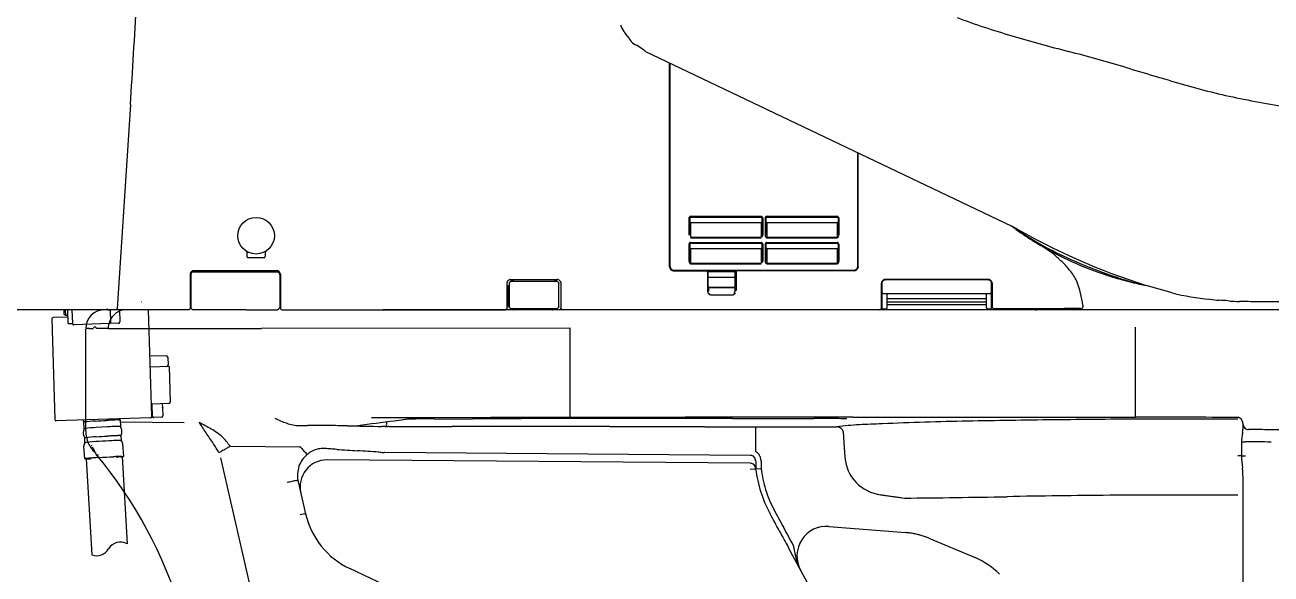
# Model space of a CAD drawing. Units: millimetres at full size. Extents: x -10070 to 9730, y -7239 to 6561.
# Drawn here: x 5215.5 to 5678.5, y -5124.9 to -4920.9 of the extents above; entities that cross this region are included whole.
import ezdxf

# ---------------------------------------------------------------- set-up
doc = ezdxf.new("R2010")
doc.units = ezdxf.units.MM
doc.header["$LTSCALE"] = 50
doc.layers.add('B-F_寸法・方位', color=7, linetype='Continuous', lineweight=25)

msp = doc.modelspace()

# ---------------------------------------------------------------- linework, layer by layer
at = {"layer": 'B-F_寸法・方位'}
for p, q in [((5582.35, -4995.73), (5446.01, -4930.71)), ((5455.01, -5010.71), (5455.01, -4935)), ((5455.21, -5010.71), (5455.21, -4935.09)), ((5254.71, -4950.51), (5252.28, -4988.35)), ((5524.91, -5010.71), (5524.91, -4968.35)), ((5525.11, -5010.71), (5525.11, -4968.48)), ((5252.28, -4988.35), (5249.79, -5026.2)), ((5462.21, -4992.6), (5462.21, -4998.97)), ((5462.51, -4992.61), (5462.51, -4998.98)), ((5462.81, -4992), (5489.01, -4992)), ((5462.81, -4992.31), (5489.01, -4992.31)), ((5462.81, -4994.31), (5462.81, -4999.75)), ((5462.81, -4994.31), (5489.01, -4994.31)), ((5489.01, -4994.31), (5489.01, -4999.75)), ((5489.31, -4992.61), (5489.31, -4998.98)), ((5489.61, -4992.6), (5489.61, -4998.97)), ((5490.51, -4992.6), (5490.51, -4998.97)), ((5490.81, -4992.61), (5490.81, -4998.98)), ((5491.11, -4992), (5517.31, -4992)), ((5491.11, -4992.31), (5517.31, -4992.31)), ((5491.11, -4994.31), (5491.11, -4999.75)), ((5491.11, -4994.31), (5517.31, -4994.31)), ((5517.31, -4994.31), (5517.31, -4999.75)), ((5517.61, -4992.61), (5517.61, -4998.98)), ((5517.91, -4992.6), (5517.91, -4998.97)), ((5583.81, -4996.92), (5582.03, -4995.6)), ((5462.81, -4999.75), (5489.01, -4999.75)), ((5462.81, -4999.94), (5489.01, -4999.94)), ((5491.11, -4999.75), (5517.31, -4999.75)), ((5491.11, -4999.94), (5517.31, -4999.94)), ((5462.21, -5002.3), (5462.21, -5008.65)), ((5462.51, -5002.31), (5462.51, -5008.66)), ((5462.81, -5001.7), (5489.01, -5001.7)), ((5462.81, -5002.01), (5489.01, -5002.01)), ((5462.81, -5004.01), (5462.81, -5009.43)), ((5462.81, -5004.01), (5489.01, -5004.01)), ((5489.01, -5004.01), (5489.01, -5009.43)), ((5489.31, -5002.31), (5489.31, -5008.66)), ((5489.61, -5002.3), (5489.61, -5008.65)), ((5490.51, -5002.3), (5490.51, -5008.65)), ((5490.81, -5002.31), (5490.81, -5008.66)), ((5491.11, -5001.7), (5517.31, -5001.7)), ((5491.11, -5002.01), (5517.31, -5002.01)), ((5491.11, -5004.01), (5491.11, -5009.43)), ((5491.11, -5004.01), (5517.31, -5004.01)), ((5517.31, -5004.01), (5517.31, -5009.43)), ((5517.61, -5002.31), (5517.61, -5008.66)), ((5517.91, -5002.3), (5517.91, -5008.65)), ((5297.9, -5005.31), (5297.9, -5006.28)), ((5304.4, -5007.36), (5298.4, -5007.36)), ((5304.9, -5006.28), (5304.9, -5005.31)), ((5462.81, -5009.43), (5489.01, -5009.43)), ((5491.11, -5009.43), (5517.31, -5009.43)), ((5276.91, -5013.61), (5276.91, -5026.21)), ((5277.16, -5013.61), (5277.16, -5025.71)), ((5278.16, -5012.61), (5309.16, -5012.61)), ((5278.41, -5012.11), (5308.91, -5012.11)), ((5310.16, -5013.61), (5310.16, -5025.71)), ((5310.41, -5013.61), (5310.41, -5026.21)), ((5456.51, -5012.01), (5523.61, -5012.01)), ((5456.51, -5012.21), (5468.61, -5012.21)), ((5462.81, -5009.62), (5489.01, -5009.62)), ((5469.11, -5012.71), (5469.11, -5019.5)), ((5469.41, -5018.01), (5469.41, -5012.01)), ((5479.41, -5012.6), (5469.41, -5012.6)), ((5479.41, -5018.01), (5479.41, -5012.01)), ((5479.71, -5012.71), (5479.71, -5019.49)), ((5523.61, -5012.21), (5480.21, -5012.21)), ((5491.11, -5009.62), (5517.31, -5009.62)), ((5394.56, -5016.91), (5394.56, -5026.21)), ((5395.06, -5017.67), (5395.25, -5017.67)), ((5395.07, -5025.51), (5395.06, -5017.67)), ((5395.25, -5017.67), (5395.25, -5025.51)), ((5395.36, -5016.91), (5395.36, -5025.51)), ((5396.06, -5015.41), (5413.16, -5015.41)), ((5413.16, -5016.21), (5396.06, -5016.21)), ((5396.36, -5016.2), (5396.36, -5015.71)), ((5396.76, -5015.71), (5396.36, -5015.71)), ((5396.76, -5016.2), (5396.36, -5016.2)), ((5396.76, -5015.71), (5396.76, -5016.2)), ((5412.46, -5016.2), (5412.46, -5015.71)), ((5412.86, -5015.71), (5412.46, -5015.71)), ((5412.86, -5016.2), (5412.46, -5016.2)), ((5412.86, -5015.71), (5412.86, -5016.2)), ((5413.86, -5025.51), (5413.86, -5016.91)), ((5414.66, -5016.91), (5414.66, -5026.21)), ((5479.4, -5014.75), (5469.42, -5014.75)), ((5469.61, -5018.38), (5479.21, -5018.38)), ((5469.61, -5019.76), (5469.61, -5018.38)), ((5469.71, -5018.31), (5479.11, -5018.31)), ((5479.21, -5018.38), (5479.21, -5019.75)), ((5533.66, -5016.91), (5533.66, -5026.21)), ((5533.86, -5016.91), (5533.86, -5020.11)), ((5573.36, -5015.41), (5535.16, -5015.41)), ((5573.36, -5015.61), (5535.16, -5015.61)), ((5574.66, -5020.11), (5574.66, -5016.91)), ((5574.86, -5016.91), (5574.86, -5025.71)), ((5627.01, -5016.57), (5627.39, -5016.66)), ((5641.74, -5020.45), (5632.04, -5017.68)), ((5469.11, -5019.5), (5469.11, -5019.71)), ((5469.6, -5019.97), (5469.61, -5019.76)), ((5470.61, -5021.2), (5478.21, -5021.2)), ((5470.61, -5021.22), (5478.21, -5021.22)), ((5479.21, -5019.75), (5479.22, -5019.97)), ((5479.71, -5019.71), (5479.71, -5019.49)), ((5533.86, -5020.4), (5533.86, -5025.91)), ((5534.36, -5020.61), (5574.16, -5020.61)), ((5535.86, -5025.91), (5535.86, -5020.61)), ((5572.66, -5022.71), (5535.86, -5022.71)), ((5572.66, -5020.61), (5572.66, -5025.91)), ((5574.66, -5025.91), (5574.66, -5020.4)), ((5276.41, -5026.71), (5179.21, -5026.71)), ((5229.96, -5026.71), (5230.02, -5028.39)), ((5230.46, -5026.71), (5230.53, -5028.87)), ((5231.63, -5031.84), (5231.46, -5026.71)), ((5232.97, -5026.71), (5233.12, -5031.79)), ((5247.41, -5031.34), (5247.26, -5026.71)), ((5256.67, -5026.71), (5247.56, -5026.71)), ((5249.79, -5026.71), (5249.79, -5026.2)), ((5250.62, -5026.71), (5250.77, -5031.24)), ((5258.72, -5023.71), (5258.86, -5023.71)), ((5262.63, -5066.38), (5261.38, -5026.71)), ((5297.66, -5026.71), (5278.16, -5026.71)), ((5297.83, -5026.71), (5309.16, -5026.71)), ((5310.91, -5026.71), (5394.06, -5026.71)), ((5798.09, -5026.71), (5348.44, -5026.71)), ((5395.08, -5025.51), (5395.25, -5025.51)), ((5399.86, -5026.71), (5395.11, -5026.71)), ((5396.06, -5026.21), (5413.16, -5026.21)), ((5396.86, -5026.46), (5397.87, -5026.46)), ((5414.11, -5026.71), (5400.06, -5026.71)), ((5411.36, -5026.46), (5412.37, -5026.46)), ((5605.05, -5026.71), (5415.16, -5026.71)), ((5534.36, -5026.41), (5535.36, -5026.41)), ((5535.86, -5023.75), (5572.66, -5023.75)), ((5535.86, -5024.71), (5572.66, -5024.71)), ((5573.16, -5026.41), (5574.16, -5026.41)), ((5575.36, -5026.21), (5601.53, -5026.21)), ((5607.67, -5026.21), (5601.62, -5026.21)), ((5608.52, -5025.06), (5608.57, -5025.67)), ((5663.46, -5023.52), (5670.97, -5023.7)), ((5670.97, -5023.7), (5933.77, -5023.7)), ((5225.47, -5030.13), (5226.64, -5067.51)), ((5231.55, -5029.44), (5225.95, -5029.62)), ((5230.53, -5028.87), (5230.02, -5028.39)), ((5231.53, -5028.84), (5230.53, -5028.87)), ((5231.63, -5031.84), (5233.12, -5031.79)), ((5250.28, -5031.75), (5233.64, -5032.28)), ((5238.1, -5071.74), (5238.1, -5033.89)), ((5239.82, -5033.7), (5240.1, -5033.7)), ((5240.1, -5033.7), (5240.73, -5033.69)), ((5240.75, -5033.71), (5240.9, -5033.71)), ((5246.45, -5033.71), (5242.11, -5033.71)), ((5246.42, -5033.68), (5249.74, -5033.67)), ((5249.74, -5033.67), (5254.28, -5033.67)), ((5254.28, -5033.67), (5260.03, -5033.66)), ((5260.03, -5033.66), (5266.93, -5033.66)), ((5266.93, -5033.66), (5274.88, -5033.65)), ((5274.88, -5033.65), (5283.74, -5033.65)), ((5283.74, -5033.65), (5293.32, -5033.64)), ((5293.32, -5033.64), (5303.42, -5033.63)), ((5418.1, -5033.58), (5303.42, -5033.63)), ((5418.1, -5066.71), (5418.1, -5033.58)), ((5628.1, -5066.64), (5628.1, -5033.14)), ((5268.06, -5043.8), (5261.92, -5044)), ((5268.57, -5044.29), (5268.67, -5047.29)), ((5269.04, -5047.77), (5262.05, -5047.99)), ((5269.04, -5047.77), (5269.46, -5061.07)), ((5268.98, -5061.58), (5262.48, -5061.79)), ((5262.51, -5062.79), (5262.75, -5062.78)), ((5262.86, -5066.28), (5262.72, -5061.78)), ((5266.52, -5061.66), (5266.56, -5063.14)), ((5266.61, -5063.16), (5266.7, -5066.16)), ((5262.14, -5066.9), (5227.16, -5068)), ((5237.5, -5070.85), (5237.35, -5068.45)), ((5250.83, -5067.63), (5250.97, -5070.03)), ((5250.87, -5068.37), (5274.63, -5068.56)), ((5266.22, -5066.67), (5262.44, -5066.79)), ((5317.44, -5069.7), (5320.55, -5069.7)), ((5339.23, -5069.67), (5340.92, -5069.45)), ((5340.92, -5069.45), (5342.6, -5069.23)), ((5342.6, -5069.23), (5344.29, -5069.01)), ((5366.34, -5066.81), (5344.21, -5066.85)), ((5344.29, -5069.01), (5345.98, -5068.8)), ((5345.98, -5068.8), (5347.66, -5068.58)), ((5347.66, -5068.58), (5349.35, -5068.36)), ((5349.35, -5068.36), (5351.04, -5068.14)), ((5351.04, -5068.14), (5352.73, -5067.93)), ((5352.73, -5067.93), (5354.41, -5067.71)), ((5354.41, -5067.71), (5356.1, -5067.49)), ((5388.5, -5066.77), (5366.34, -5066.81)), ((5367.7, -5067.23), (5381.74, -5067.2)), ((5417.67, -5066.71), (5388.5, -5066.77)), ((5478.34, -5067.08), (5508.64, -5067.08)), ((5666.47, -5066.73), (5666.11, -5066.73)), ((5668.1, -5070.3), (5668.1, -5069.27)), ((5237.81, -5076.06), (5237.7, -5074.28)), ((5246.14, -5070.22), (5241.98, -5070.46)), ((5251.18, -5073.46), (5251.29, -5075.24)), ((5335.33, -5069.84), (5333.35, -5069.81)), ((5338.31, -5069.89), (5340, -5069.91)), ((5340, -5069.91), (5341.69, -5069.94)), ((5341.69, -5069.94), (5343.38, -5069.97)), ((5343.38, -5069.97), (5345.07, -5070)), ((5345.07, -5070), (5346.76, -5070.02)), ((5346.76, -5070.02), (5348.03, -5070.04)), ((5349.34, -5070.06), (5348.03, -5070.04)), ((5349.8, -5070.02), (5350.28, -5070.07)), ((5350.84, -5070.07), (5350.28, -5070.07)), ((5397.72, -5070.09), (5374.28, -5070.08)), ((5478.76, -5070.15), (5487.01, -5070.15)), ((5487.01, -5079.36), (5487.01, -5070.15)), ((5487.01, -5070.15), (5487.49, -5070.15)), ((5519.52, -5071.98), (5519.79, -5075.97)), ((5237.73, -5082.07), (5237.44, -5077.35)), ((5251.81, -5076.48), (5252.1, -5081.2)), ((5292.02, -5077.39), (5291.89, -5077.39)), ((5292.02, -5077.39), (5317.61, -5077.6)), ((5519.79, -5075.97), (5520.18, -5081.6)), ((5238.23, -5082.08), (5240.38, -5117.73)), ((5251.59, -5081.28), (5253.54, -5113.7)), ((5324.65, -5239.26), (5288.27, -5081.7)), ((5485.02, -5083.74), (5327.76, -5082.47)), ((5347.07, -5079.62), (5346.83, -5079.6)), ((5349.18, -5079.71), (5348.93, -5079.7)), ((5485.02, -5080.8), (5349.18, -5079.71)), ((5487.01, -5082.86), (5487.01, -5085.87)), ((5489.01, -5082.86), (5489.01, -5085.75)), ((5489.01, -5085.75), (5485.01, -5086)), ((5317.01, -5090.6), (5319.75, -5102.47)), ((5668.1, -5273.46), (5668.1, -5090.02)), ((5319.55, -5102.52), (5317.8, -5102.92)), ((5514.23, -5107.18), (5542.76, -5109.48)), ((5518.32, -5150.42), (5499.21, -5115.14)), ((5551.36, -5111.58), (5568.54, -5118.8)), ((5409.61, -5157.55), (5336.17, -5122.85))]:
    msp.add_line(p, q, dxfattribs=at)
for points in [[(5239.32, -5033.7), (5239.56, -5033.7), (5239.82, -5033.7)], [(5335.33, -5069.84), (5336.32, -5069.86), (5338.31, -5069.89)], [(5350.84, -5070.07), (5362.56, -5070.08), (5374.28, -5070.08)], [(5240.52, -5077.6), (5240.66, -5077.87), (5240.8, -5078.13), (5240.94, -5078.41), (5241.08, -5078.68), (5241.22, -5078.97), (5241.37, -5079.25), (5241.52, -5079.54), (5241.66, -5079.83), (5241.82, -5080.13), (5241.97, -5080.43)], [(5667.54, -5075.74), (5667.54, -5076.99), (5667.55, -5079.78), (5667.55, -5080.98)], [(5533.39, -5095.44), (5533.83, -5095.5), (5534.28, -5095.56), (5534.72, -5095.63), (5535.17, -5095.69), (5535.62, -5095.75), (5536.06, -5095.81), (5536.51, -5095.88), (5536.95, -5095.94), (5537.4, -5096), (5537.84, -5096.06), (5538.29, -5096.12), (5538.73, -5096.18), (5539.18, -5096.24), (5539.62, -5096.31), (5540.07, -5096.37), (5540.52, -5096.43), (5540.96, -5096.49), (5541.41, -5096.55), (5542.3, -5096.67)]]:
    msp.add_lwpolyline(points, dxfattribs=at)
msp.add_circle((5301.4, -4999.2), 6.8, dxfattribs=at)
for centre, radius, start, end in [((-4723.26, -4323.84), 9997.63, 356.40624, 356.62359), ((5444.63, -4918.14), 8.35, 199.2911, 218.1135), ((5668.27, -4631.28), 306, 249.642, 253.6628), ((5421.43, -4936.33), 21.13, 32.7125, 38.1135), ((5457.13, -4913.4), 21.29, 212.7125, 218.0727), ((5786.15, -4229.14), 725.06, 253.6628, 255.38849), ((5445.67, -4922.38), 6.74, 218.0727, 240.4592), ((5429.25, -4951.35), 26.56, 54.7132, 60.4592), ((5418.42, -4966.65), 45.31, 53.6025, 54.7132), ((5312.63, -5110.16), 223.59, 53.3774, 53.6025), ((5442.91, -5545.75), 635.55, 73.4198, 75.38849), ((7257.05, 547.35), 5721.88, 253.4198, 253.64174), ((5717.93, -4696.22), 257.09, 253.6417, 258.5782), ((5746.96, -4552.56), 403.65, 258.5782, 261.8242), ((5462.86, -4992.69), 0.658, 133.4635, 172.6651), ((5462.97, -4992.79), 0.808, 101.1209, 133.4635), ((5462.79, -4992.59), 0.278, 85.168, 184.832), ((5462.78, -4994.01), 0.268, 180.4221, 228.7738), ((5462.89, -4993.88), 0.435, 228.7738, 259.6639), ((5488.93, -4992.65), 0.657, 43.4494, 82.6945), ((5488.97, -4992.64), 0.328, 43.4412, 82.7069), ((5488.93, -4993.88), 0.435, 280.2874, 311.2024), ((5488.91, -4992.69), 0.405, 11.1365, 43.4412), ((5489.04, -4994.01), 0.268, 311.2024, 359.5779), ((5488.82, -4992.76), 0.809, 11.1268, 43.4494), ((5491.16, -4992.69), 0.658, 133.4643, 172.6651), ((5491.27, -4992.79), 0.808, 101.1206, 133.4643), ((5491.1, -4992.6), 0.288, 87.5721, 182.4265), ((5491.08, -4994.01), 0.268, 180.4224, 228.7719), ((5491.19, -4993.88), 0.435, 228.7719, 259.6588), ((5517.23, -4992.65), 0.657, 43.4489, 82.6951), ((5517.27, -4992.64), 0.328, 43.4414, 82.7067), ((5517.23, -4993.88), 0.435, 280.2872, 311.1606), ((5517.21, -4992.69), 0.405, 11.1329, 43.4414), ((5517.34, -4994.01), 0.267, 311.1606, 359.6991), ((5517.75, -4993.53), 0.932, 89.0618, 98.3055), ((5517.12, -4992.76), 0.809, 11.1308, 43.4489), ((5517.87, -4986.22), 6.38, 269.0618, 270.4147), ((5810.21, -4666.09), 400.75, 235.3355, 236.2104), ((5488.97, -4999.53), 0.224, 280.3575, 324.6552), ((5488.7, -4999.34), 0.558, 324.6552, 343.1756), ((5487.2, -4998.77), 2.41, 340.5439, 347.9188), ((5485.04, -4998.31), 4.62, 347.9188, 351.7632), ((5495.69, -4997.91), 5.29, 191.6218, 198.6799), ((5491.16, -4999.44), 0.501, 198.6799, 264.8011), ((5517.25, -4999.4), 0.539, 276.5627, 333.4589), ((5517.27, -4999.53), 0.224, 280.37, 324.6555), ((5517, -4999.34), 0.558, 324.6555, 343.1739), ((5516.25, -4998.9), 1.65, 333.4589, 353.4709), ((5710.73, -4772.3), 257.69, 240.1646, 252.2192), ((5650.63, -4899.85), 117.69, 234.6439, 246.0251), ((5662.67, -4885.46), 136.54, 234.7227, 238.1525), ((5721.63, -4798.46), 241.47, 236.2105, 237.6625), ((5297.4, -5005.3), 0.5, 359.7648, 55.4768), ((5305.4, -5005.3), 0.5, 124.5232, 180.2352), ((5462.86, -5002.39), 0.658, 133.4626, 172.6678), ((5462.97, -5002.49), 0.808, 101.1206, 133.4626), ((5462.79, -5002.29), 0.283, 86.4286, 183.5714), ((5462.78, -5003.71), 0.268, 180.4214, 228.7735), ((5462.89, -5003.58), 0.435, 228.7735, 259.6621), ((5488.93, -5002.35), 0.657, 43.4493, 82.6948), ((5488.97, -5002.34), 0.328, 43.4412, 82.7069), ((5488.93, -5003.58), 0.435, 280.2874, 311.2035), ((5488.91, -5002.39), 0.405, 11.1365, 43.4412), ((5489.04, -5003.71), 0.268, 311.2035, 359.5786), ((5488.82, -5002.46), 0.809, 11.1286, 43.4493), ((5491.16, -5002.39), 0.658, 133.4626, 172.6678), ((5491.27, -5002.49), 0.808, 101.1206, 133.4626), ((5491.1, -5002.3), 0.291, 88.2634, 181.7351), ((5491.08, -5003.71), 0.268, 180.4218, 228.7719), ((5491.19, -5003.58), 0.435, 228.7719, 259.6577), ((5517.23, -5002.35), 0.657, 43.4496, 82.692), ((5517.27, -5002.34), 0.328, 43.4416, 82.7067), ((5517.23, -5003.58), 0.435, 280.2873, 311.1618), ((5517.21, -5002.39), 0.405, 11.1325, 43.4416), ((5517.34, -5003.71), 0.267, 311.1618, 359.6991), ((5517.12, -5002.46), 0.809, 11.1304, 43.4496), ((5655.24, -4896.54), 123.21, 238.3658, 243.3588), ((5503.51, -5143), 166.31, 56.7999, 57.6625), ((5565.36, -5048.47), 53.34, 54.1108, 56.7999), ((5299.87, -5006.31), 1.97, 179.2439, 196.817), ((5298.98, -5006.6), 1.03, 195.8238, 213.1061), ((5298.51, -5006.92), 0.468, 211.1101, 236.9542), ((5298.4, -5007.09), 0.263, 236.35, 269.0904), ((5304.39, -5007.09), 0.263, 270.9096, 303.65), ((5304.28, -5006.92), 0.468, 303.0458, 328.8899), ((5303.82, -5006.6), 1.03, 326.8939, 344.1762), ((5302.93, -5006.31), 1.97, 343.183, 0.7561), ((5467.39, -5007.58), 5.29, 191.6221, 198.6824), ((5462.86, -5009.12), 0.501, 198.6824, 264.8011), ((5488.95, -5009.12), 0.317, 280.3682, 355.6426), ((5521.11, -5011.57), 31.93, 174.7642, 175.6426), ((5488.68, -5008.75), 0.917, 335.3249, 343.0669), ((5489.03, -5008.85), 0.553, 343.0669, 355.874), ((5493.02, -5009.14), 3.45, 173.7989, 175.874), ((5493.09, -5009.15), 3.52, 171.7633, 173.7989), ((5495.69, -5007.58), 5.29, 191.6222, 198.6832), ((5491.16, -5009.12), 0.501, 198.6832, 264.8016), ((5517.25, -5009.08), 0.534, 276.5622, 339.2828), ((5517.27, -5009.21), 0.224, 280.3593, 324.6558), ((5517, -5009.02), 0.558, 324.6558, 343.1692), ((5514.96, -5008.22), 2.98, 339.2828, 351.7635), ((5583.87, -5022.9), 21.78, 49.179, 54.1108), ((5577.23, -5030.59), 31.93, 45.8142, 49.179), ((5621.72, -4984.81), 31.91, 225.8142, 226.9376), ((5708.53, -4891.93), 159.03, 226.9376, 227.163), ((5656.79, -4893.26), 126.83, 243.3973, 249.5479), ((5589.19, -5022.3), 17.74, 35.4547, 50.8268), ((5672.93, -4857.23), 165.72, 244.967, 254.7026), ((5281.67, -5014.22), 4.8, 167.036, 172.6841), ((5277.93, -5013.36), 0.964, 139.4289, 167.036), ((5281.04, -5014.5), 3.98, 162.6568, 167.1038), ((5278.61, -5013.94), 1.85, 128.633, 139.4289), ((5278.5, -5013.71), 1.32, 149.2984, 162.6568), ((5277.95, -5013.38), 0.675, 110.6952, 149.2984), ((5279.16, -5014.63), 2.74, 121.3159, 128.633), ((5278.86, -5015.79), 3.26, 102.3927, 110.6952), ((5278.2, -5013.05), 0.893, 98.9688, 121.3159), ((5276.6, -5002.91), 9.37, 278.9688, 281.1255), ((5308.31, -5016.83), 4.76, 77.0099, 82.7112), ((5308.41, -5016.01), 3.48, 72.5241, 77.6073), ((5309.16, -5013.13), 0.965, 49.4314, 77.0099), ((5309.07, -5013.92), 1.29, 58.8788, 72.5241), ((5309.39, -5013.4), 0.682, 20.6784, 58.8788), ((5308.58, -5013.81), 1.85, 38.6283, 49.4314), ((5307.88, -5014.37), 2.76, 31.3561, 38.6283), ((5306.78, -5014.39), 3.47, 12.8962, 20.6784), ((5309.47, -5013.4), 0.891, 8.9455, 31.3561), ((5319.48, -5011.83), 9.24, 188.9455, 191.1326), ((5460.15, -5009.7), 5.23, 191.1331, 198.2823), ((5456.15, -5011.02), 1.03, 198.2823, 233.6255), ((5457.71, -5010.22), 2.54, 191.1325, 207.1526), ((5456.45, -5010.86), 1.13, 207.1526, 242.2575), ((5456.59, -5010.42), 1.77, 233.6255, 250.5425), ((5456.39, -5010.98), 0.997, 242.2575, 259.6852), ((5456.82, -5009.76), 2.47, 250.5425, 262.7067), ((5457.25, -5006.27), 5.79, 259.6852, 262.7091), ((5468.46, -5012.86), 0.671, 45.1303, 76.9873), ((5468.47, -5012.86), 0.658, 12.703, 45.1303), ((5480.35, -5012.86), 0.658, 134.8705, 167.295), ((5480.36, -5012.86), 0.671, 103.0128, 134.8705), ((5523.12, -5009.52), 2.54, 281.1257, 297.1818), ((5523.01, -5007.49), 4.76, 277.2886, 282.9911), ((5523.86, -5011.19), 0.965, 282.9911, 310.5696), ((5523.76, -5010.77), 1.13, 297.1818, 332.2039), ((5523.28, -5010.51), 1.85, 310.5696, 321.3708), ((5522.58, -5009.95), 2.76, 321.3708, 328.6431), ((5523.89, -5010.84), 0.992, 332.2039, 349.7177), ((5519.05, -5009.96), 5.9, 349.7177, 352.6826), ((5524.17, -5010.92), 0.891, 328.6431, 351.0553), ((5534.17, -5012.49), 9.24, 168.8668, 171.0553), ((5592.33, -5022.17), 15.21, 23.485, 41.9302), ((5657.36, -4892.05), 128.16, 249.499, 256.3016), ((5399.33, -5017.52), 4.8, 167.037, 172.6834), ((5395.58, -5016.66), 0.964, 139.4252, 167.037), ((5396.26, -5017.24), 1.85, 128.6326, 139.4252), ((5396.81, -5017.93), 2.74, 121.3187, 128.6326), ((5396.62, -5017.2), 1.29, 150.4755, 167.1302), ((5395.85, -5016.35), 0.893, 98.9694, 121.3187), ((5396.2, -5016.96), 0.811, 124.2198, 150.4755), ((5394.25, -5006.21), 9.37, 278.9694, 281.1258), ((5395.93, -5016.57), 0.334, 96.3188, 124.2198), ((5395.64, -5013.9), 2.35, 276.3188, 280.3611), ((5396.38, -5015.86), 0.339, 201.2563, 220.976), ((5396.41, -5015.83), 0.384, 220.976, 238.4062), ((5396.3, -5015.94), 0.2, 109.0601, 145.9103), ((5396.6, -5016.8), 1.11, 102.1926, 109.0601), ((5396.71, -5015.81), 0.384, 301.5945, 319.0278), ((5396.77, -5015.99), 0.274, 31.955, 57.6687), ((5396.54, -5016.14), 0.545, 18.8834, 31.955), ((5396.74, -5015.84), 0.339, 319.0278, 338.735), ((5412.56, -5015.81), 0.419, 201.0151, 228.7296), ((5412.38, -5015.91), 0.173, 105.5631, 146.0268), ((5412.47, -5015.91), 0.288, 228.7296, 268.2195), ((5412.95, -5017.94), 2.29, 102.3604, 105.5631), ((5412.81, -5015.83), 0.384, 301.5945, 319.0278), ((5412.93, -5015.94), 0.203, 24.6879, 61.1276), ((5412.84, -5015.86), 0.339, 319.0278, 338.735), ((5412.18, -5016.29), 1.03, 17.2647, 24.6879), ((5412.56, -5020.13), 4.76, 77.0103, 82.7067), ((5412.96, -5017.29), 1.1, 59.9452, 79.6389), ((5413.11, -5017.04), 0.811, 33.5357, 59.9452), ((5413.41, -5016.43), 0.965, 49.4315, 77.0103), ((5413.51, -5016.77), 0.325, 4.7584, 33.5357), ((5415.01, -5016.65), 1.18, 184.7584, 192.864), ((5412.83, -5017.11), 1.85, 38.63, 49.4315), ((5412.13, -5017.67), 2.75, 31.356, 38.63), ((5413.72, -5016.7), 0.891, 8.9454, 31.356), ((5423.73, -5015.13), 9.24, 188.9454, 191.1326), ((5469.8, -5017.92), 0.4, 192.9348, 257.0619), ((5479.02, -5017.92), 0.4, 282.9381, 347.0652), ((5538.43, -5017.52), 4.8, 167.0371, 172.6832), ((5534.68, -5016.66), 0.964, 139.4264, 167.0371), ((5541.48, -5018.86), 7.87, 161.5454, 165.6287), ((5535.36, -5017.24), 1.85, 128.6327, 139.4264), ((5535.01, -5016.7), 1.05, 131.5281, 161.5454), ((5535.91, -5017.93), 2.74, 121.3183, 128.6327), ((5534.98, -5016.67), 0.998, 105.5666, 131.5281), ((5534.95, -5016.35), 0.893, 98.9693, 121.3183), ((5535.73, -5019.36), 3.79, 98.6142, 105.5666), ((5533.35, -5006.21), 9.37, 278.9693, 281.1258), ((5572.75, -5020.16), 4.79, 77.0251, 82.6922), ((5571.4, -5023.26), 7.9, 71.5716, 75.6389), ((5573.61, -5016.43), 0.964, 49.4283, 77.0251), ((5573.57, -5016.76), 1.04, 41.4635, 71.5716), ((5573.03, -5017.11), 1.85, 38.6305, 49.4283), ((5573.6, -5016.73), 1, 15.5878, 41.4635), ((5572.33, -5017.67), 2.75, 31.3391, 38.6305), ((5570.92, -5017.48), 3.78, 8.6305, 15.5878), ((5573.92, -5016.7), 0.892, 8.9566, 31.3391), ((5583.99, -5015.11), 9.31, 188.9566, 191.1285), ((5578, -5027.94), 30.65, 5.401, 22.7118), ((5657.93, -4888.84), 131.42, 256.5624, 257.3268), ((5657.87, -4889.09), 131.16, 257.3268, 258.0927), ((5655.75, -4898.46), 121.56, 258.1615, 258.7521), ((5473.43, -5019.17), 4.35, 187.098, 192.7373), ((5472.93, -5019.28), 3.84, 192.7373, 199.1242), ((5470.47, -5019.78), 1.39, 213.0907, 244.476), ((5470.86, -5019.9), 1.36, 209.0689, 234.1527), ((5470.67, -5019.35), 1.87, 244.476, 268.0915), ((5470.67, -5020.16), 1.04, 234.1527, 266.5717), ((5477.96, -5018.73), 2.5, 275.6473, 293.3951), ((5478.39, -5020.43), 0.706, 293.5574, 322.4425), ((5477.05, -5019.4), 2.4, 322.4425, 331.1005), ((5478.46, -5019.88), 1.25, 293.3951, 328.0452), ((5475.28, -5019.82), 3.94, 349.1906, 353.5064), ((5475.34, -5019.82), 3.88, 353.5064, 357.8827), ((5534.51, -5019.96), 0.666, 192.9407, 257.0682), ((5574.01, -5019.96), 0.666, 282.9342, 347.0647), ((5574.24, -5020.27), 0.32, 276.9912, 317.7382), ((5573, -5019.15), 1.99, 317.7382, 324.5693), ((5664.7, -4927.82), 95.44, 256.0759, 264.5783), ((5659.98, -4997.64), 25.55, 260.3271, 268.163), ((5657.27, -5082.21), 59.06, 84.7679, 88.163), ((5667.79, -4967.27), 56.36, 264.7679, 268.9996), ((5245.1, -5033.71), 7, 90, 180), ((5244.58, -5031.38), 4.62, 99.9057, 111.8014), ((5244.94, -5033.44), 6.71, 91.7102, 99.9057), ((5245.92, -5033.75), 7.09, 86.6875, 96.6436), ((5247.56, -5005.36), 21.35, 266.6875, 270.0011), ((5253.22, -5033.32), 6.61, 90.4209, 136.731), ((5276.25, -5026.04), 0.687, 283.261, 314.4561), ((5276.29, -5026.08), 0.635, 314.4561, 348.0271), ((5280.9, -5024.86), 3.83, 192.7506, 197.3677), ((5278.49, -5025.62), 1.31, 197.3677, 210.8569), ((5277.95, -5025.94), 0.676, 210.8569, 249.394), ((5278.92, -5023.35), 3.44, 249.394, 257.2517), ((5308.32, -5022.98), 3.83, 282.7483, 287.376), ((5309.07, -5025.38), 1.31, 287.376, 300.8434), ((5309.39, -5025.92), 0.676, 300.8434, 339.4011), ((5306.8, -5024.95), 3.45, 339.4011, 347.2494), ((5311.03, -5026.08), 0.635, 191.9727, 225.5439), ((5311.07, -5026.04), 0.687, 225.5439, 256.7392), ((5393.9, -5026.04), 0.687, 283.2608, 314.4561), ((5393.94, -5026.08), 0.635, 314.4561, 348.0273), ((5395.26, -5026.06), 0.666, 192.9387, 257.0613), ((5396.59, -5025.23), 1.26, 192.9357, 209.9723), ((5396.24, -5025.43), 0.852, 209.9723, 234.9764), ((5395.92, -5025.88), 0.308, 234.9764, 265.1737), ((5395.8, -5027.35), 1.17, 77.0648, 85.1737), ((5397.09, -5026.49), 0.202, 217.008, 251.8503), ((5397.37, -5025.63), 1.1, 251.8503, 258.4309), ((5397.63, -5026.48), 0.202, 297.4145, 332.2552), ((5396.84, -5026.06), 1.1, 332.2552, 338.84), ((5411.59, -5026.49), 0.202, 217.008, 251.8503), ((5411.87, -5025.63), 1.1, 251.8503, 258.4309), ((5412.13, -5026.48), 0.202, 297.4145, 332.2552), ((5411.34, -5026.06), 1.1, 332.2552, 338.84), ((5412.88, -5024.98), 1.26, 282.9352, 299.9712), ((5413.08, -5025.34), 0.852, 299.9712, 324.9774), ((5413.53, -5025.65), 0.308, 324.9774, 355.1711), ((5415, -5025.77), 1.17, 167.0644, 175.1711), ((5413.96, -5026.06), 0.666, 282.938, 347.0654), ((5415.28, -5026.08), 0.636, 191.977, 225.5421), ((5415.32, -5026.04), 0.687, 225.5421, 256.7392), ((5533.01, -5026.05), 0.675, 282.8658, 314.5941), ((5533.04, -5026.08), 0.638, 314.5941, 348.0981), ((5534.51, -5025.76), 0.666, 192.9363, 257.0639), ((5535.21, -5025.76), 0.666, 282.9344, 347.0659), ((5573.31, -5025.76), 0.666, 192.9354, 257.0657), ((5574.01, -5025.76), 0.666, 282.9343, 347.0646), ((5575.48, -5025.58), 0.637, 192.012, 225.5214), ((5575.52, -5025.54), 0.686, 225.5214, 256.757), ((5590.18, -5027.02), 1, 358.9684, 11.5964), ((5593.4, -5026.97), 2.17, 175.7937, 178.616), ((5600.74, -5027.15), 9.51, 178.616, 179.2593), ((5605.01, -5026.14), 0.576, 274.4077, 352.5781), ((5606.46, -5602.84), 576.63, 89.92206, 90.01521), ((5607.27, -5006.92), 19.29, 269.9221, 272.7064), ((5608.16, -5025.86), 0.331, 272.7064, 331.5504), ((5607.51, -5025.51), 1.07, 331.5504, 351.3623), ((5658.4, -5505.41), 481.86, 88.5045, 88.9996), ((5225.97, -5030.12), 0.5, 91.8, 181.8), ((5233.62, -5031.78), 0.5, 181.8, 271.8), ((5253.63, -5033.71), 7.18, 136.731, 179.7492), ((5246.91, -5031.36), 0.5, 271.8, 1.8), ((5250.27, -5031.26), 0.5, 271.8, 1.8), ((5238.33, -5033.38), 0.33, 241.7313, 270.6513), ((5239.33, -5120.87), 87.17, 90.3286, 90.6513), ((5242.78, -5722.45), 688.76, 90.28777, 90.32861), ((5241.9, -5034.02), 1.05, 128.7679, 163.0088), ((5241.5, -5033.52), 0.409, 52.3444, 128.7679), ((5241.23, -5033.87), 0.855, 31.0925, 52.3444), ((5237.86, -5035.9), 4.79, 27.2576, 31.0925), ((5268.07, -5044.3), 0.5, 1.8, 91.8), ((5268.17, -5047.3), 0.5, 271.8, 1.8), ((5266.11, -5063.17), 0.5, 1.8, 25.9185), ((5268.96, -5061.08), 0.5, 271.8, 1.8), ((5227.14, -5067.5), 0.5, 181.8, 271.8), ((5243.25, -5065.71), 6.5, 197.7223, 199.1591), ((5243.23, -5065.72), 6.49, 199.1591, 201.3175), ((5243.25, -5065.71), 6.5, 201.3175, 202.7547), ((5237.56, -5068), 0.407, 252.1343, 276.6885), ((5245, -5131.51), 63.54, 93.0197, 96.6885), ((5184.45, -3983.71), 1085.85, 273.01969, 273.23444), ((5268.66, -5473.84), 406.65, 92.9751, 93.2344), ((5255.62, -5222.79), 155.26, 92.2958, 92.9751), ((5253.69, -5174.67), 107.1, 92.0117, 92.2958), ((5250.82, -5093.1), 25.48, 90.8176, 92.0117), ((5250.26, -5053.96), 13.66, 270.8176, 271.5431), ((5250.66, -5068.73), 1.11, 82.6336, 91.5431), ((5244.59, -5065.61), 6.56, 342.0265, 343.7564), ((5244.65, -5065.63), 6.5, 343.7564, 345.5027), ((5262.13, -5066.4), 0.5, 271.8, 1.8), ((5263.36, -5066.26), 0.5, 181.8, 271.8), ((5266.2, -5066.17), 0.5, 271.8, 1.8), ((5234.15, -5160.21), 102.53, 60.4363, 63.3047), ((5437.85, -4969.01), 186.46, 212.2857, 213.7442), ((5332.83, -5013.93), 58.48, 245.2066, 249.9313), ((5317.5, -5055.91), 13.79, 249.9313, 269.7803), ((5319.57, -6011.24), 941.54, 89.55062, 89.94001), ((5320.99, -5829.07), 759.37, 89.06782, 89.55062), ((5338.27, -5063.18), 6.71, 276.9911, 280.5671), ((5337.51, -5067.61), 12.52, 348.9091, 352.9287), ((5328.27, -5066.46), 21.82, 352.9287, 355.2341), ((5359.16, -5093.14), 25.78, 92.0852, 96.8268), ((5365.07, -5255.56), 188.32, 90.6515, 92.0852), ((5367.96, -5509.62), 442.39, 90.0411, 90.6515), ((5367.63, -5067.02), 0.213, 260.0481, 269.8911), ((5486.43, -53187.71), 48120.62, 90.00963, 90.12464), ((5418.98, -5761.3), 694.59, 90.07256, 90.10746), ((5514.28, -81020.89), 75954.24, 89.99335, 90.07256), ((5508.77, -5816.51), 749.43, 89.54159, 90.00963), ((5513.55, -5219.65), 152.56, 87.2426, 89.5416), ((5531.31, -5187.08), 117.77, 92.8066, 96.907), ((5551.22, 237259.35), 242326.01, 269.99335, 270.01818), ((5595.17, -6489.61), 1421.87, 92.46687, 92.80663), ((5589.62, -6360.77), 1292.9, 91.05761, 92.46687), ((5650.76, -9672.98), 4605.68, 90.66199, 91.05761), ((5656.47, -10166.89), 5099.62, 90.27684, 90.66199), ((5632.61, -19288.35), 14221.71, 89.9416, 90.01818), ((5646.58, -8121.23), 3053.93, 89.6337, 90.27684), ((5644.16, -7950.49), 2883.84, 89.56395, 89.9416), ((5666.25, -5075.68), 8.95, 90.1114, 90.8892), ((5666.1, -5068.49), 1.76, 32.9546, 89.586), ((5666.28, -5088.96), 22.23, 89.7982, 90.1114), ((5664.84, -5069.3), 3.25, 0.5292, 32.9546), ((5670.03, -5069.25), 1.93, 180.6597, 225.9297), ((5240.57, -5072.39), 3.43, 153.4389, 213.5188), ((5237.61, -5070.9), 0.125, 76.1957, 154.0719), ((5237.78, -5070.23), 0.571, 256.1957, 276.2086), ((5237.91, -5073.83), 0.407, 252.1343, 276.6885), ((5246.34, -5148.95), 78.61, 93.1767, 96.2086), ((5245.36, -5137.34), 63.54, 93.0197, 96.6885), ((5249.32, -5071.7), 11.22, 180.1956, 203.765), ((5184.81, -3989.54), 1085.85, 273.01969, 273.23444), ((5269.02, -5479.67), 406.65, 92.9751, 93.2344), ((5319.54, -6385.9), 1317.72, 93.0981, 93.19348), ((5255.97, -5228.62), 155.26, 92.2958, 92.9751), ((5251.73, -5132.89), 62.88, 91.0992, 93.0981), ((5254.04, -5180.5), 107.1, 92.0117, 92.2958), ((5251.17, -5098.93), 25.48, 90.8176, 92.0117), ((5250.67, -5069.52), 0.5, 270.4779, 289.9975), ((5250.62, -5059.79), 13.66, 270.8176, 271.5431), ((5250.88, -5070.09), 0.108, 33.0252, 109.9975), ((5248.25, -5071.91), 3.3, 3.3334, 34.6928), ((5251.01, -5074.55), 1.11, 82.6336, 91.5431), ((5248.19, -5071.91), 3.37, 332.5276, 3.3334), ((5452.86, -4958.98), 204.51, 213.7442, 215.074), ((5273.82, -5090.27), 22.13, 47.2017, 60.4363), ((5277.02, -5086.81), 17.42, 40.0058, 47.2017), ((5338.27, -5063.21), 6.68, 270.3311, 273.4062), ((5338.27, -5063.2), 6.69, 273.4046, 276.9911), ((5349.37, -5068.17), 1.89, 269.2701, 271.9479), ((5349.37, -5068.12), 1.95, 271.9479, 274.5469), ((5349.35, -5067.91), 2.16, 274.5469, 278.2369), ((5349.26, -5067.31), 2.76, 278.2369, 281.124), ((5345.31, -122510.16), 117440.08, 89.95728, 89.97443), ((5589.97, 205619.51), 210689.68, 269.95728, 269.96684), ((5777.88, 530205.17), 535275.4, 269.96684, 269.96798), ((5751.56, 481159.49), 486229.71, 269.96888, 269.97238), ((5517.15, -5072.26), 2.1, 88.3492, 89.9724), ((5517.15, -5072.25), 2.08, 81.8214, 88.3492), ((5517.08, -5072.7), 2.54, 16.487, 81.8214), ((5685.41, -5075.98), 17.88, 173.6861, 176.463), ((5690.87, -5076.58), 23.37, 169.09, 173.6861), ((5658.27, -5070.3), 9.82, 349.09, 0), ((5670.09, -5069.18), 2.03, 225.9297, 269.2719), ((5629.7, -10301.34), 5230.29, 89.46885, 89.55774), ((5630.16, -10251.63), 5180.57, 89.37911, 89.46885), ((5239.21, -5077.21), 1.78, 175.375, 179.8099), ((5238.94, -5077.21), 1.5, 179.8099, 185.0424), ((5239.6, -5077.25), 2.17, 171.7394, 175.375), ((5239.4, -5077.22), 1.96, 167.7257, 171.7394), ((5239.42, -5077.22), 1.98, 163.7566, 167.7257), ((5239.47, -5077.23), 2.03, 159.8829, 163.7566), ((5239.72, -5077.33), 2.3, 153.0392, 159.8829), ((5238.91, -5076.92), 1.4, 141.7936, 153.0392), ((5237.97, -5076.17), 0.191, 78.4205, 144.2353), ((5238.17, -5075.19), 0.806, 258.4205, 275.8556), ((5248.83, -5179.14), 103.68, 93.1764, 95.8556), ((5249.21, -5071.75), 11.1, 203.765, 227.5837), ((5249.44, -5070.61), 11.23, 214.8386, 216.126), ((5306.65, -6221), 1147.15, 92.93422, 93.17642), ((5262.59, -5361.46), 286.49, 92.6902, 92.9342), ((5253.32, -5164.27), 89.08, 91.9054, 92.6902), ((5252.3, -5133.53), 58.31, 91.5728, 91.9054), ((5251.09, -5089.25), 14.02, 90.1898, 91.5728), ((5251.04, -5074.73), 0.498, 270.1898, 285.8538), ((5251.2, -5075.32), 0.112, 43.0426, 105.8538), ((5250, -5076.46), 1.77, 39.1285, 43.5795), ((5249.93, -5076.51), 1.85, 34.8832, 39.1285), ((5249.77, -5076.63), 2.06, 31.054, 34.8832), ((5249.82, -5076.59), 1.99, 27.0964, 31.054), ((5249.81, -5076.6), 2.01, 23.1699, 27.0964), ((5249.83, -5076.59), 1.99, 19.2076, 23.1699), ((5249.75, -5076.62), 2.07, 11.579, 19.2076), ((5250.15, -5076.54), 1.67, 2.1159, 11.579), ((5223.84, -5119.78), 75.32, 33.6233, 35.074), ((5273.33, -5086.87), 15.89, 26.7553, 33.6233), ((5301.55, -5101.28), 25.6, 118.9062, 120.9998), ((5246.51, -5001.6), 88.27, 298.9062, 299.8392), ((5279.41, -5084.81), 14.3, 31.2488, 40.0058), ((5219.07, -4953.77), 143.41, 299.8392, 300.4136), ((5291.86, -5077.77), 0.372, 102.6215, 119.9897), ((5291.89, -5077.92), 0.527, 90.3166, 102.6215), ((5317.6, -5078.38), 0.781, 84.8188, 89.2382), ((5317.63, -5078.07), 0.47, 77.4772, 84.8188), ((5317.66, -5077.95), 0.348, 62.585, 77.4772), ((5317.71, -5077.86), 0.241, 41.2523, 62.585), ((5475.35, -4944.95), 205.95, 220.1318, 220.5723), ((5353.1, -5049.63), 45, 220.5723, 222.5881), ((5326.23, -5086.95), 8.71, 101.8426, 117.386), ((5326.21, -5086.88), 8.63, 86.1654, 101.8426), ((5319.9, -5219.04), 140.95, 86.2521, 87.1748), ((5321.24, -5198.65), 120.51, 85.1729, 86.2521), ((5350.29, -4854.65), 224.71, 265.1729, 267.1429), ((5668.49, -5059.29), 16.47, 266.662, 269.0465), ((5681.95, -5075.76), 14.41, 176.463, 179.9071), ((5668.8, -5040.83), 34.94, 269.0465, 270.1707), ((5627, -10203.3), 5127.71, 89.42456, 89.53177), ((5237.95, -5081.59), 0.441, 252.0545, 276.6578), ((5237.97, -5082.48), 0.395, 90.0519, 114.3096), ((5237.96, -5066.34), 15.74, 270.0519, 271.8313), ((5247.16, -5160.49), 79, 92.8726, 96.6578), ((5235.19, -4979.73), 102.41, 271.8313, 272.1049), ((5235.32, -4983.27), 98.86, 272.1049, 272.4905), ((5231.41, -4893.43), 188.78, 272.4905, 272.6924), ((5111.26, -5189.13), 170, 354.5239, 39.7357), ((5242.37, -5080.14), 0.493, 220.5866, 271.4019), ((5242.32, -5078.19), 2.44, 271.4019, 282.344), ((5057.86, -1388.06), 3698.18, 272.87262, 272.95351), ((5278.93, -5672.83), 592.3, 92.7984, 92.95351), ((5235.35, -4889.51), 192.46, 274.2331, 274.3287), ((5238.43, -4930.18), 151.67, 274.3287, 274.45), ((5252.65, -5135.25), 54.06, 91.0992, 92.7984), ((5252.2, -5107.09), 25.77, 92.3598, 94.45), ((5250.93, -5076.22), 5.12, 272.3598, 282.8422), ((5251.29, -5064.3), 16.9, 271.0992, 272.6091), ((5286.4, -5076.06), 3.82, 287.0506, 300.9998), ((5326.8, -5088.16), 10.03, 130.02, 160.8117), ((5327.69, -5092.41), 9.94, 89.5959, 141.6738), ((5302.7, -5095.96), 23.45, 41.9184, 42.5881), ((5321.39, -5079.18), 1.67, 221.9184, 231.3179), ((5326.77, -5087.98), 9.87, 124.036, 130.604), ((5326.7, -5087.87), 9.75, 117.386, 124.036), ((5327.9, -5303.24), 224.44, 85.1706, 87.1429), ((5349.26, -5050.26), 29.44, 266.1961, 267.7815), ((5349.46, -5045.14), 34.56, 267.7815, 269.132), ((5485.01, -5082.76), 1.96, 43.2418, 89.5288), ((5484.89, -5082.86), 2.11, 0, 43.2418), ((5484.99, -5082.81), 3.99, 53.6696, 59.7364), ((5484.98, -5082.83), 4.01, 41.6282, 53.6696), ((5484.96, -5082.84), 4.04, 29.6666, 41.6282), ((5484.95, -5082.86), 4.06, 23.6946, 29.6666), ((5484.93, -5082.86), 4.07, 11.8296, 23.6946), ((5484.92, -5082.86), 4.08, 0, 11.8296), ((5534.82, -5080.6), 14.68, 183.9173, 224.2119), ((5666.09, -5113.56), 32.63, 88.6923, 89.943), ((5666.49, -5095.99), 15.05, 85.9808, 88.6923), ((5706.22, -5080.89), 38.67, 180.1324, 186.8502), ((5668.51, -5064.8), 16.21, 266.5906, 269.0423), ((5668.83, -5045.84), 35.17, 269.0423, 270.1726), ((5327.13, -5088.28), 10.38, 160.8117, 190.6118), ((5327.82, -5092.51), 10.1, 141.6738, 193), ((5485.01, -5085.75), 2.02, 45.2889, 89.5481), ((5485.04, -5085.72), 1.96, 0, 45.2889), ((5534.54, -5079.76), 47.93, 187.3232, 197.8177), ((5534.94, -5079.84), 46.31, 187.3232, 197.1582), ((5630.18, -5090.02), 37.92, 0, 6.8502), ((5337.57, -5182.52), 94.84, 103.9462, 105.023), ((5317.95, -5103.49), 13.41, 96.3409, 103.9462), ((5316.28, -5088.45), 1.72, 276.3409, 286.1771), ((5316.8, -5090.24), 0.135, 10.8132, 106.1771), ((5326.5, -5088.41), 9.74, 190.7255, 191.8642), ((5326.53, -5088.4), 9.77, 191.8642, 193), ((5535.55, -5079.89), 15.7, 224.2119, 262.0713), ((5533.86, -5079.98), 47.21, 197.8177, 208.4703), ((5530.77, -5081.13), 41.95, 197.1582, 208.011), ((5504.61, -1025.53), 4071.32, 270.53043, 271.067), ((5647.3, -8686.93), 3591.41, 90.45873, 91.067), ((5642.95, -8143.39), 3047.86, 90.0118, 90.45873), ((5644.52, -15771.28), 10675.75, 89.8842, 90.0118), ((6091.74, -4782.72), 677.36, 208.011, 208.65328), ((5319.49, -5102.25), 0.28, 282.9968, 312.9913), ((5348.98, -5095.73), 30, 193, 244.7134), ((-4528.77, -10536.79), 11399.76, 28.43413, 28.47028), ((36198.32, 11515.63), 34914.43, 208.43413, 208.44593), ((3656.08, -6113.62), 2098.21, 28.44593, 28.65328), ((5513.35, -5118.15), 11, 85.3931, 208.4459), ((5540.51, -5137.41), 28.02, 84.4911, 85.3931), ((5540.51, -5137.37), 27.98, 81.7828, 84.4911), ((5540.51, -5137.41), 28.02, 79.98, 81.7828), ((5540.51, -5137.38), 27.99, 79.0766, 79.98), ((5540.51, -5137.37), 27.98, 77.2675, 79.0766), ((5540.5, -5137.41), 28.02, 75.4568, 77.2675), ((5540.51, -5137.37), 27.98, 72.7253, 75.4568), ((5540.5, -5137.41), 28.02, 70.8954, 72.7253), ((5540.51, -5137.38), 27.99, 69.9738, 70.8954), ((5540.52, -5137.36), 27.97, 68.1233, 69.9738), ((5540.5, -5137.42), 28.03, 67.1965, 68.1233), ((5242.22, -5113.05), 5.02, 248.5736, 330.4267), ((5250.96, -5118.01), 5.02, 59.0568, 150.4267), ((5569.93, -5102.29), 69.98, 189.7856, 193.7413), ((5520.15, -5114.46), 18.73, 193.7413, 208.4459), ((5557.68, -5144.61), 28, 44.7544, 67.1965)]:
    msp.add_arc(centre, radius, start, end, dxfattribs=at)

doc.saveas('drawing.dxf')
